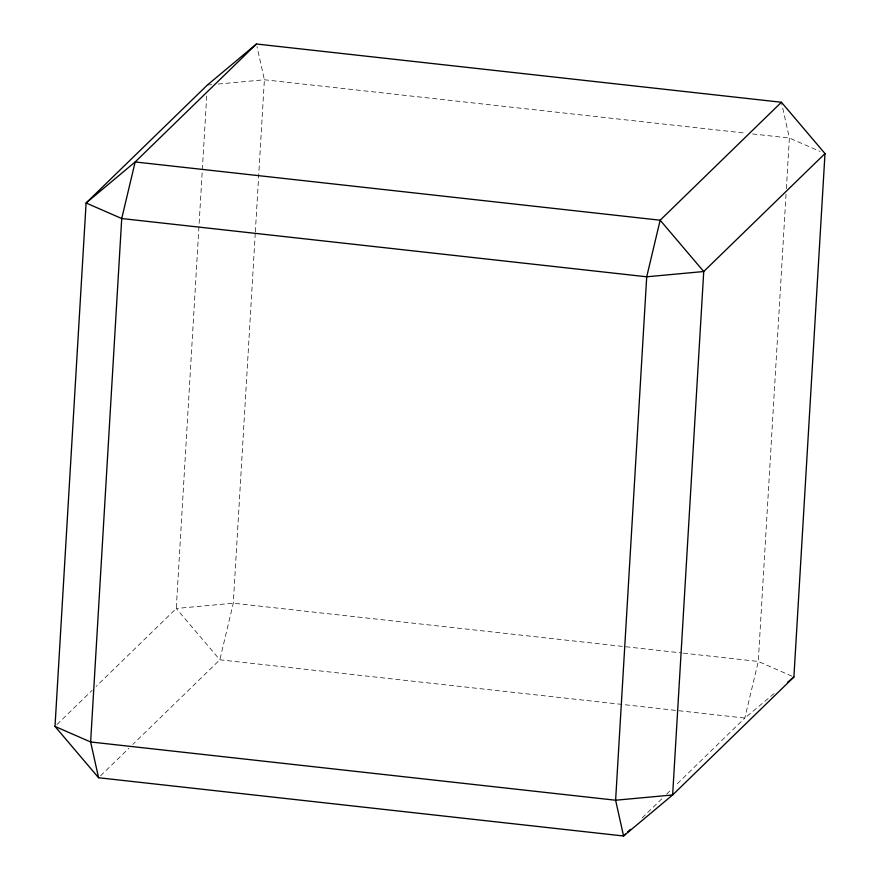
<?xml version="1.0" encoding="UTF-8"?>
<svg xmlns="http://www.w3.org/2000/svg" width="880" height="880" viewBox="0 0 880 880"><rect width="100%" height="100%" fill="white"/><g stroke="black" fill="none" stroke-linecap="round" stroke-linejoin="round"><path stroke-width="0.66" stroke-dasharray="4.4 3.3" d="M206.712 96.008L176.264 608.476L96.074 686.477M255.266 233.244L233.288 603.207L219.846 659.791L132.803 744.458M255.343 231.869L264.385 79.772L257.015 46.651M786.038 194.205L758.274 661.463L744.832 718.047L675.4 785.587M786.368 188.727L789.371 138.028L781.715 103.576M56.958 724.526L92.169 690.283M100.529 775.852L128.898 748.264M642.158 817.927L662.695 797.951M666.6 794.145L670.516 790.339M774.059 693.594L744.832 718.047L219.846 659.791L176.264 608.476L233.288 603.207L681.912 652.982M207.361 85.041L212.795 84.535M218.229 84.04L264.385 79.772L745.745 133.177M752.554 133.936L789.371 138.028L820.083 151.426M683.276 653.136L758.274 661.463L793.903 677.006"/><path stroke-width="1.32" d="M55 726.429L86.097 202.994L207.361 85.041L256.432 44L781.418 102.256L825 153.571L793.903 677.006L672.639 794.959L623.568 836L98.582 777.744L55 726.429L90.629 741.972L615.615 800.228L672.639 794.959L703.736 271.524L825 153.571M256.432 44L135.168 161.953L86.097 202.994L121.726 218.537L646.712 276.793L703.736 271.524L660.154 220.209L135.168 161.953L121.726 218.537L90.629 741.972L98.582 777.744M781.418 102.256L660.154 220.209L646.712 276.793L615.615 800.228L623.568 836L625.526 834.097M627.484 832.194L630.421 829.345M787.633 682.242L793.903 677.006"/></g></svg>
